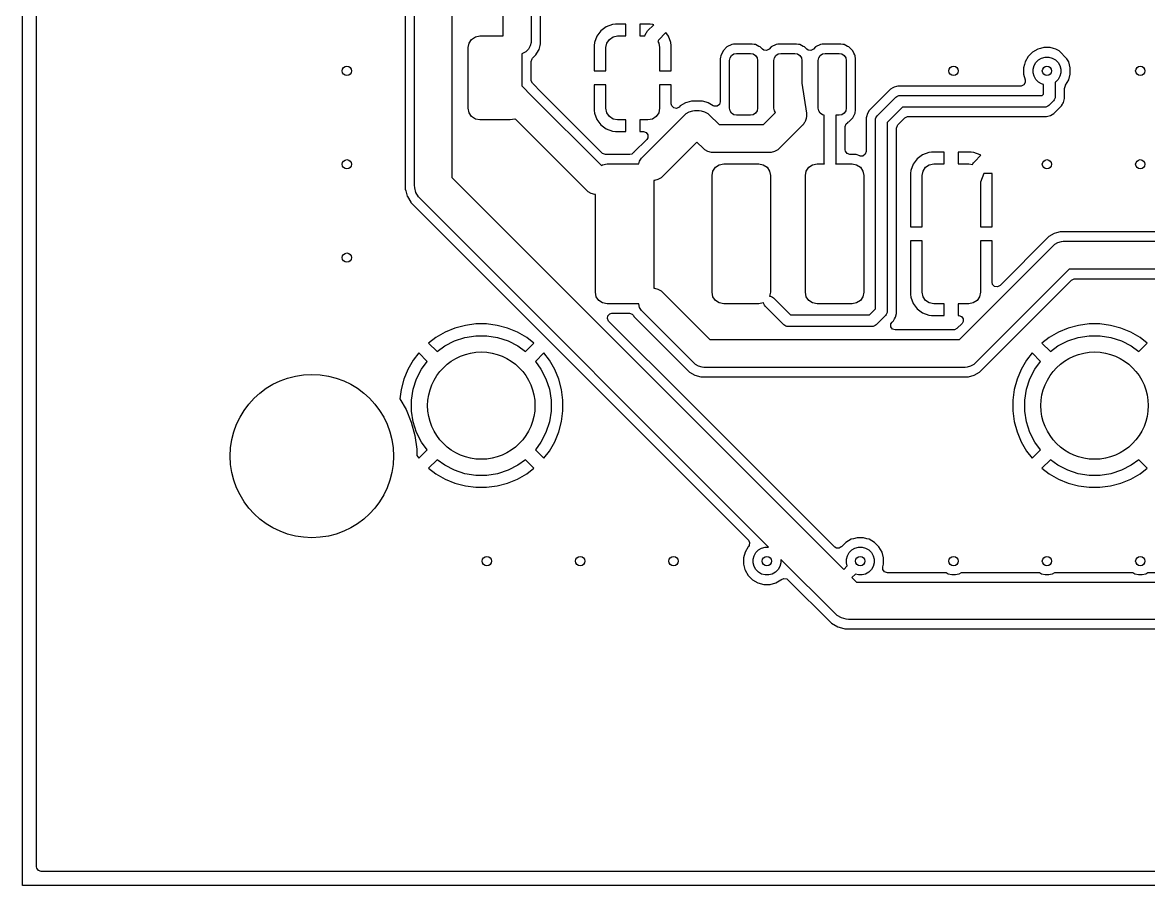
# Model space of a CAD drawing. Header units: millimetres. Extents: x 103.8 to 193.7, y -116.2 to -61.3.
# Drawn here: x 103.8 to 127.92, y -116.2 to -97.71 of the extents above; entities that cross this region are included whole.
import ezdxf

# ---------------------------------------------------------------- set-up
doc = ezdxf.new("R2010")
doc.units = ezdxf.units.MM
doc.layers.add('Edge.Cuts', color=254, linetype='CONTINUOUS', true_color=0xd0d2cd)
doc.layers.add('F.Cu', color=13, linetype='CONTINUOUS', true_color=0xc83434)

msp = doc.modelspace()

# ---------------------------------------------------------------- linework, layer by layer
at = {"layer": 'Edge.Cuts', "linetype": 'CONTINUOUS'}
for p, q in [((103.8, -116.2), (103.8, -61.3)), ((193.7, -116.2), (103.8, -116.2))]:
    msp.add_line(p, q, dxfattribs=at)
at = {"layer": 'Edge.Cuts'}
for centre in [(113.629999, -105.92), (126.769999, -105.92)]:
    msp.add_circle(centre, 1.15, dxfattribs=at)
at = {"layer": 'F.Cu', "linetype": 'CONTINUOUS'}
for p, q in [((104.1005, -105.805297), (104.1005, -94.345724)), ((112.2, -101.2), (112.2, -96.199999)), ((111.9995, -96.287043), (111.9995, -101.114863)), ((113, -96.365685), (113, -101.034314)), ((114.1, -98), (114.1, -97)), ((114.7, -97.088111), (114.7, -98.1)), ((114.9005, -98.165892), (114.9005, -97.3245)), ((116.192806, -97.892815), (116.106646, -98.007909)), ((116.192814, -97.892807), (116.192806, -97.892815)), ((116.307908, -97.806647), (116.192814, -97.892807)), ((116.30791, -97.806646), (116.307908, -97.806647)), ((116.442617, -97.756403), (116.30791, -97.806646)), ((116.442628, -97.756401), (116.442617, -97.756403)), ((116.502175, -97.75), (116.442628, -97.756401)), ((116.724998, -97.75), (116.502175, -97.75)), ((116.724999, -97.750001), (116.724998, -97.75)), ((116.724999, -98), (116.724999, -97.750001)), ((117.025, -97.75), (117.024999, -97.750001)), ((117.024999, -97.750001), (117.024999, -98)), ((117.247823, -97.75), (117.025, -97.75)), ((117.134117, -98), (117.164363, -97.935949)), ((117.164363, -97.935949), (117.173871, -97.920063)), ((117.173871, -97.920063), (117.175279, -97.916665)), ((117.175279, -97.916665), (117.177593, -97.913844)), ((117.177593, -97.913844), (117.179465, -97.910718)), ((117.179465, -97.910718), (117.182186, -97.908248)), ((117.182186, -97.908248), (117.193934, -97.893934)), ((117.193934, -97.893934), (117.324922, -97.762945)), ((117.307369, -97.756401), (117.247823, -97.75)), ((117.30738, -97.756403), (117.307369, -97.756401)), ((117.324922, -97.762945), (117.30738, -97.756403)), ((117.583788, -97.928343), (117.424502, -98.087629)), ((117.643351, -98.007909), (117.583788, -97.928343)), ((113.349999, -98.25), (113.369029, -98.154329)), ((113.369029, -98.154329), (113.423222, -98.073223)), ((113.423222, -98.073223), (113.504328, -98.01903)), ((113.504328, -98.01903), (113.599999, -98)), ((113.599999, -98), (114.1, -98)), ((114.697433, -98.139158), (114.677164, -98.214805)), ((114.7, -98.1), (114.697433, -98.139158)), ((114.890778, -98.202175), (114.9005, -98.165892)), ((116.0564, -98.142629), (116.049999, -98.202175)), ((116.056402, -98.142618), (116.0564, -98.142629)), ((116.106645, -98.007911), (116.056402, -98.142618)), ((116.106646, -98.007909), (116.106645, -98.007911)), ((116.299999, -98.25), (116.319029, -98.154329)), ((116.319029, -98.154329), (116.373222, -98.073223)), ((116.373222, -98.073223), (116.454328, -98.01903)), ((116.454328, -98.01903), (116.549999, -98)), ((116.549999, -98), (116.724999, -98)), ((117.024999, -98), (117.134117, -98)), ((117.424502, -98.087629), (117.408725, -98.121039)), ((117.408725, -98.121039), (117.430969, -98.154329)), ((117.430969, -98.154329), (117.449999, -98.25)), ((117.643352, -98.007911), (117.643351, -98.007909)), ((117.693595, -98.142618), (117.643352, -98.007911)), ((117.693597, -98.142629), (117.693595, -98.142618)), ((117.699999, -98.202175), (117.693597, -98.142629)), ((118.998603, -98.184427), (118.893517, -98.235801)), ((119.032672, -98.179463), (118.998603, -98.184427)), ((119.066739, -98.1745), (119.032672, -98.179463)), ((119.433259, -98.1745), (119.066739, -98.1745)), ((119.474138, -98.180456), (119.433259, -98.1745)), ((119.501394, -98.184427), (119.474138, -98.180456)), ((119.579567, -98.222644), (119.501394, -98.184427)), ((119.948603, -98.184427), (119.843517, -98.235801)), ((119.982672, -98.179463), (119.948603, -98.184427)), ((120.016739, -98.1745), (119.982672, -98.179463)), ((120.383259, -98.1745), (120.016739, -98.1745)), ((120.424138, -98.180456), (120.383259, -98.1745)), ((120.451394, -98.184427), (120.424138, -98.180456)), ((120.529567, -98.222644), (120.451394, -98.184427)), ((120.898603, -98.184427), (120.793517, -98.235801)), ((120.932672, -98.179463), (120.898603, -98.184427)), ((120.966739, -98.1745), (120.932672, -98.179463)), ((121.333259, -98.1745), (120.966739, -98.1745)), ((121.374138, -98.180456), (121.333259, -98.1745)), ((121.401394, -98.184427), (121.374138, -98.180456)), ((121.479567, -98.222644), (121.401394, -98.184427)), ((113.349999, -99.55), (113.349999, -98.25)), ((114.514805, -98.377164), (114.499999, -98.381131)), ((114.499999, -98.381131), (114.499999, -99.066414)), ((114.582628, -98.338006), (114.514805, -98.377164)), ((114.638006, -98.282628), (114.582628, -98.338006)), ((114.677164, -98.214805), (114.638006, -98.282628)), ((114.729489, -98.478324), (114.8005, -98.407314)), ((114.8005, -98.407314), (114.822042, -98.370003)), ((114.822042, -98.370003), (114.86639, -98.29319)), ((114.86639, -98.293188), (114.866392, -98.293186)), ((114.86639, -98.29319), (114.86639, -98.293188)), ((114.866392, -98.293186), (114.890778, -98.202175)), ((116.049999, -98.202175), (116.049999, -98.749999)), ((116.299999, -98.75), (116.299999, -98.25)), ((117.449999, -98.25), (117.449999, -98.75)), ((117.699999, -98.749999), (117.699999, -98.202175)), ((118.759426, -98.423604), (118.754462, -98.457673)), ((118.8108, -98.318518), (118.759426, -98.423604)), ((118.893517, -98.235801), (118.8108, -98.318518)), ((118.961417, -98.467597), (118.993933, -98.418934)), ((118.993933, -98.418934), (119.042596, -98.386418)), ((119.042596, -98.386418), (119.099999, -98.375)), ((119.099999, -98.375), (119.399999, -98.375)), ((119.399999, -98.375), (119.457402, -98.386418)), ((119.457402, -98.386418), (119.506065, -98.418934)), ((119.506065, -98.418934), (119.538581, -98.467597)), ((119.606482, -98.235802), (119.579567, -98.222644)), ((119.654998, -98.284318), (119.606482, -98.235802)), ((119.680054, -98.302522), (119.654998, -98.284318)), ((119.740486, -98.312093), (119.680054, -98.302522)), ((119.795, -98.284317), (119.740486, -98.312093)), ((119.843516, -98.235802), (119.795, -98.284317)), ((119.843517, -98.235801), (119.843516, -98.235801)), ((119.843516, -98.235801), (119.843516, -98.235802)), ((119.911417, -98.467597), (119.943933, -98.418934)), ((119.943933, -98.418934), (119.992596, -98.386418)), ((119.992596, -98.386418), (120.049999, -98.375)), ((120.049999, -98.375), (120.349999, -98.375)), ((120.349999, -98.375), (120.407402, -98.386418)), ((120.407402, -98.386418), (120.456065, -98.418934)), ((120.456065, -98.418934), (120.488581, -98.467597)), ((120.556482, -98.235802), (120.529567, -98.222644)), ((120.604998, -98.284318), (120.556482, -98.235802)), ((120.630054, -98.302522), (120.604998, -98.284318)), ((120.690486, -98.312093), (120.630054, -98.302522)), ((120.745, -98.284317), (120.690486, -98.312093)), ((120.793516, -98.235802), (120.745, -98.284317)), ((120.793517, -98.235801), (120.793516, -98.235801)), ((120.793516, -98.235801), (120.793516, -98.235802)), ((120.861417, -98.467597), (120.893933, -98.418934)), ((120.893933, -98.418934), (120.942596, -98.386418)), ((120.942596, -98.386418), (120.999999, -98.375)), ((120.999999, -98.375), (121.299999, -98.375)), ((121.299999, -98.375), (121.357402, -98.386418)), ((121.357402, -98.386418), (121.406065, -98.418934)), ((121.406065, -98.418934), (121.438581, -98.467597)), ((121.506482, -98.235802), (121.479567, -98.222644)), ((121.589197, -98.318517), (121.506482, -98.235802)), ((121.612601, -98.366392), (121.589197, -98.318517)), ((121.632604, -98.407309), (121.612601, -98.366392)), ((121.640572, -98.423607), (121.632604, -98.407309)), ((121.650499, -98.49174), (121.640572, -98.423607)), ((125.44269, -98.349496), (125.349496, -98.44269)), ((125.556809, -98.283609), (125.44269, -98.349496)), ((125.61284, -98.268596), (125.556809, -98.283609)), ((125.684108, -98.2495), (125.61284, -98.268596)), ((125.815892, -98.2495), (125.684108, -98.2495)), ((125.88716, -98.268596), (125.815892, -98.2495)), ((125.943191, -98.283609), (125.88716, -98.268596)), ((126.010118, -98.32225), (125.943189, -98.283609)), ((125.943189, -98.283609), (125.943191, -98.283609)), ((126.177748, -98.48988), (126.010118, -98.32225)), ((114.700499, -98.548322), (114.719406, -98.490131)), ((114.700499, -98.946071), (114.700499, -98.548322)), ((114.719406, -98.490131), (114.729489, -98.478324)), ((118.749734, -98.490131), (118.749499, -98.491743)), ((118.749499, -98.491743), (118.749499, -99.410117)), ((118.754462, -98.457673), (118.749734, -98.490131)), ((118.949999, -98.525), (118.961417, -98.467597)), ((118.949999, -99.55), (118.949999, -98.525)), ((119.538581, -98.467597), (119.549999, -98.525)), ((119.549999, -98.525), (119.549999, -99.55)), ((119.899999, -98.525), (119.911417, -98.467597)), ((119.899999, -99.55), (119.899999, -98.525)), ((120.488581, -98.467597), (120.499999, -98.525)), ((120.499999, -98.525), (120.499999, -99.014983)), ((120.849999, -98.525), (120.861417, -98.467597)), ((120.849999, -99.55), (120.849999, -98.525)), ((121.438581, -98.467597), (121.449999, -98.525)), ((121.449999, -98.525), (121.449999, -99.55)), ((121.650499, -99.58326), (121.650499, -98.49174)), ((125.269821, -98.608268), (125.2495, -98.684108)), ((125.283609, -98.556809), (125.269821, -98.608268)), ((125.349496, -98.44269), (125.283609, -98.556809)), ((125.452567, -98.710842), (125.472836, -98.635195)), ((125.472836, -98.635195), (125.511994, -98.567372)), ((125.511994, -98.567372), (125.567372, -98.511994)), ((125.567372, -98.511994), (125.635195, -98.472836)), ((125.635195, -98.472836), (125.710842, -98.452567)), ((125.710842, -98.452567), (125.789158, -98.452567)), ((125.789158, -98.452567), (125.864805, -98.472836)), ((125.864805, -98.472836), (125.932628, -98.511994)), ((125.932628, -98.511994), (125.988006, -98.567372)), ((125.988006, -98.567372), (126.027164, -98.635195)), ((126.027164, -98.635195), (126.047433, -98.710842)), ((126.21639, -98.556809), (126.177748, -98.48988)), ((126.21639, -98.556811), (126.21639, -98.556809)), ((126.216392, -98.556814), (126.21639, -98.556811)), ((126.25, -98.682241), (126.216392, -98.556814)), ((116.049999, -98.749999), (116.05, -98.75)), ((116.05, -98.75), (116.299999, -98.75)), ((117.449999, -98.75), (117.699998, -98.75)), ((117.699998, -98.75), (117.699999, -98.749999)), ((125.2495, -98.684108), (125.2495, -98.815892)), ((125.2495, -98.815892), (125.283608, -98.943186)), ((125.452567, -98.789158), (125.452567, -98.710842)), ((125.472836, -98.864805), (125.452567, -98.789158)), ((125.511994, -98.932628), (125.472836, -98.864805)), ((126.027164, -98.864805), (125.988006, -98.932628)), ((126.047433, -98.789158), (126.027164, -98.864805)), ((126.047433, -98.710842), (126.047433, -98.789158)), ((126.216392, -98.943186), (126.25, -98.817758)), ((126.25, -98.817758), (126.25, -98.682241)), ((114.499999, -99.066414), (114.714387, -99.290123)), ((114.701411, -98.959474), (114.700499, -98.946071)), ((114.728022, -99.014569), (114.701411, -98.959474)), ((114.788322, -99.077491), (114.728022, -99.014569)), ((114.856941, -99.149094), (114.788322, -99.077491)), ((114.858414, -99.1506), (114.856941, -99.149094)), ((115.305638, -99.597824), (114.858414, -99.1506)), ((116.05, -99.05), (116.049999, -99.050001)), ((116.049999, -99.050001), (116.049999, -99.597824)), ((116.299999, -99.05), (116.05, -99.05)), ((116.299999, -99.55), (116.299999, -99.05)), ((117.699998, -99.05), (117.449999, -99.05)), ((117.449999, -99.05), (117.449999, -99.55)), ((117.699999, -99.050001), (117.699998, -99.05)), ((117.699999, -99.453179), (117.699999, -99.050001)), ((120.499999, -99.014983), (120.59664, -99.655224)), ((122.400139, -99.139534), (121.939531, -99.600142)), ((122.447265, -99.112326), (122.400139, -99.139534)), ((122.47436, -99.096682), (122.447264, -99.112325)), ((122.447264, -99.112325), (122.447265, -99.112326)), ((122.527985, -99.082314), (122.47436, -99.096682)), ((122.557147, -99.0745), (122.527985, -99.082314)), ((125.189836, -99.0745), (122.557147, -99.0745)), ((125.197561, -99.074198), (125.189836, -99.0745)), ((125.254099, -99.050808), (125.197561, -99.074198)), ((125.286091, -98.998652), (125.254099, -99.050808)), ((125.285288, -98.949454), (125.282302, -98.950253)), ((125.282302, -98.950253), (125.286091, -98.998652)), ((125.283608, -98.943186), (125.283608, -98.943187)), ((125.283608, -98.943187), (125.285288, -98.949454)), ((125.567372, -98.988006), (125.511994, -98.932628)), ((125.635195, -99.027164), (125.567372, -98.988006)), ((125.675, -99.037829), (125.635195, -99.027164)), ((125.675, -99.248223), (125.675, -99.037829)), ((125.932628, -98.988006), (125.925, -98.99241)), ((125.925, -98.99241), (125.925, -99.3)), ((125.988006, -98.932628), (125.932628, -98.988006)), ((126.1255, -99.123321), (126.144407, -99.06513)), ((126.1255, -99.342853), (126.1255, -99.123321)), ((126.144407, -99.06513), (126.146633, -99.062523)), ((126.146551, -99.06246), (126.150496, -99.057317)), ((126.146633, -99.062523), (126.146551, -99.06246)), ((126.150496, -99.057317), (126.1505, -99.057314)), ((126.1505, -99.057314), (126.150503, -99.057309)), ((126.150503, -99.057309), (126.21639, -98.94319)), ((126.21639, -98.943188), (126.216392, -98.943186)), ((126.21639, -98.94319), (126.21639, -98.943188)), ((114.714387, -99.290123), (116.201732, -100.777468)), ((122.111612, -99.711612), (122.511611, -99.311612)), ((122.511611, -99.311612), (122.530553, -99.296067)), ((122.530553, -99.296067), (122.530554, -99.296066)), ((122.530554, -99.296066), (122.562101, -99.282999)), ((122.562101, -99.282999), (122.575613, -99.277402)), ((122.575613, -99.277402), (122.575614, -99.277402)), ((122.575614, -99.277402), (122.6, -99.275)), ((122.6, -99.275), (125.648224, -99.275)), ((125.648224, -99.275), (125.675, -99.248223)), ((125.888388, -99.388389), (125.788388, -99.488388)), ((125.903933, -99.369447), (125.888388, -99.388389)), ((125.903934, -99.369446), (125.903933, -99.369447)), ((125.914949, -99.342853), (125.903934, -99.369446)), ((125.922598, -99.324387), (125.914949, -99.342853)), ((125.925, -99.3), (125.922598, -99.324386)), ((125.922598, -99.324386), (125.922598, -99.324387)), ((126.103318, -99.425638), (126.1255, -99.342853)), ((113.369029, -99.645671), (113.349999, -99.55)), ((116.218318, -100.510504), (115.305638, -99.597824)), ((116.049999, -99.597824), (116.049998, -99.597824)), ((116.049998, -99.597824), (116.0564, -99.65737)), ((116.319029, -99.645671), (116.299999, -99.55)), ((117.449999, -99.55), (117.430969, -99.645671)), ((117.710789, -99.498122), (117.699999, -99.453179)), ((117.754052, -99.541388), (117.710789, -99.498122)), ((117.814484, -99.55096), (117.754052, -99.541388)), ((117.869001, -99.523184), (117.814484, -99.55096)), ((117.892684, -99.499501), (117.869001, -99.523184)), ((117.89269, -99.499496), (117.892684, -99.499501)), ((118.00681, -99.433609), (117.89269, -99.499496)), ((118.006814, -99.433607), (118.00681, -99.433609)), ((118.036554, -99.425638), (118.006814, -99.433607)), ((118.017372, -99.661994), (118.085195, -99.622836)), ((118.036555, -99.425639), (118.036554, -99.425638)), ((118.134107, -99.3995), (118.036555, -99.425639)), ((118.085195, -99.622836), (118.160842, -99.602567)), ((118.265892, -99.3995), (118.134107, -99.3995)), ((118.160842, -99.602567), (118.2, -99.6)), ((118.2, -99.6), (118.3, -99.6)), ((118.365892, -99.3995), (118.265892, -99.3995)), ((118.3, -99.6), (118.339158, -99.602567)), ((118.339158, -99.602567), (118.414805, -99.622836)), ((118.450754, -99.422238), (118.365892, -99.3995)), ((118.414805, -99.622836), (118.482628, -99.661994)), ((118.493187, -99.433608), (118.450754, -99.422238)), ((118.600999, -99.495854), (118.493187, -99.433608)), ((118.619906, -99.504272), (118.600999, -99.495854)), ((118.681092, -99.504272), (118.619906, -99.504272)), ((118.730592, -99.468308), (118.681092, -99.504272)), ((118.749499, -99.410117), (118.730592, -99.468308)), ((118.961417, -99.607403), (118.949999, -99.55)), ((118.993933, -99.656066), (118.961417, -99.607403)), ((119.538581, -99.607403), (119.506065, -99.656066)), ((119.549999, -99.55), (119.538581, -99.607403)), ((119.911417, -99.607403), (119.899999, -99.55)), ((119.934214, -99.641521), (119.911417, -99.607403)), ((120.861417, -99.607403), (120.849999, -99.55)), ((120.893933, -99.656066), (120.861417, -99.607403)), ((121.438581, -99.607403), (121.406065, -99.656066)), ((121.449999, -99.55), (121.438581, -99.607403)), ((121.640572, -99.651393), (121.650499, -99.58326)), ((121.939531, -99.600142), (121.896683, -99.674357)), ((122.651777, -99.525), (122.325, -99.851776)), ((125.7, -99.525), (122.651777, -99.525)), ((125.724386, -99.522598), (125.7, -99.525)), ((125.724387, -99.522598), (125.724386, -99.522598)), ((125.737584, -99.517131), (125.724387, -99.522598)), ((125.769446, -99.503934), (125.737584, -99.517131)), ((125.769451, -99.503928), (125.769446, -99.503934)), ((125.788388, -99.488388), (125.769451, -99.503928)), ((125.899862, -99.660465), (126.060465, -99.499862)), ((126.060465, -99.499862), (126.083745, -99.45954)), ((126.083745, -99.45954), (126.084188, -99.458774)), ((126.084188, -99.458774), (126.091175, -99.44667)), ((126.091175, -99.44667), (126.103318, -99.425638)), ((113.423222, -99.726777), (113.369029, -99.645671)), ((113.504328, -99.78097), (113.423222, -99.726777)), ((113.599999, -99.8), (113.504328, -99.78097)), ((114.249999, -99.8), (113.599999, -99.8)), ((114.34567, -99.78097), (114.249999, -99.8)), ((114.352285, -99.776549), (114.34567, -99.78097)), ((115.887868, -101.312132), (114.352285, -99.776549)), ((116.0564, -99.65737), (116.056402, -99.657381)), ((116.056402, -99.657381), (116.106645, -99.792088)), ((116.106645, -99.792088), (116.106646, -99.79209)), ((116.106646, -99.79209), (116.192806, -99.907184)), ((116.373222, -99.726777), (116.319029, -99.645671)), ((116.454328, -99.78097), (116.373222, -99.726777)), ((116.549999, -99.8), (116.454328, -99.78097)), ((116.724999, -99.8), (116.549999, -99.8)), ((116.724999, -100.049999), (116.724999, -99.8)), ((117.199999, -99.8), (117.024999, -99.8)), ((117.024999, -99.8), (117.024999, -100.049999)), ((117.087868, -100.587868), (117.987868, -99.687868)), ((117.29567, -99.78097), (117.199999, -99.8)), ((117.376776, -99.726777), (117.29567, -99.78097)), ((117.430969, -99.645671), (117.376776, -99.726777)), ((117.987868, -99.687868), (118.017372, -99.661994)), ((118.482628, -99.661994), (118.512132, -99.687868)), ((118.512132, -99.687868), (118.724264, -99.9)), ((119.042596, -99.688582), (118.993933, -99.656066)), ((119.099999, -99.7), (119.042596, -99.688582)), ((119.399999, -99.7), (119.099999, -99.7)), ((119.457402, -99.688582), (119.399999, -99.7)), ((119.506065, -99.656066), (119.457402, -99.688582)), ((119.675736, -99.9), (119.934214, -99.641521)), ((120.549249, -99.863153), (120.538006, -99.882628)), ((120.562598, -99.845059), (120.549249, -99.863153)), ((120.568745, -99.829386), (120.562598, -99.845059)), ((120.577164, -99.814805), (120.568745, -99.829386)), ((120.582983, -99.793087), (120.577164, -99.814805)), ((120.591195, -99.772151), (120.582983, -99.793087)), ((120.593076, -99.755416), (120.591195, -99.772151)), ((120.597433, -99.739158), (120.593076, -99.755416)), ((120.59664, -99.655224), (120.596968, -99.659107)), ((120.596968, -99.659107), (120.597433, -99.660842)), ((120.597433, -99.660842), (120.597433, -99.664603)), ((120.597433, -99.664603), (120.599946, -99.694326)), ((120.599946, -99.694326), (120.597433, -99.716674)), ((120.597433, -99.716674), (120.597433, -99.739158)), ((120.942596, -99.688582), (120.893933, -99.656066)), ((120.975457, -99.695118), (120.942596, -99.688582)), ((120.975, -99.7), (120.975461, -99.695311)), ((120.975, -100.7), (120.975, -99.7)), ((120.975461, -99.695311), (120.975457, -99.695118)), ((121.225356, -99.7), (121.225, -99.704716)), ((121.225, -99.704716), (121.225, -100.7)), ((121.299999, -99.7), (121.225356, -99.7)), ((121.357402, -99.688582), (121.299999, -99.7)), ((121.406065, -99.656066), (121.357402, -99.688582)), ((121.444407, -99.882395), (121.481021, -99.851645)), ((121.481021, -99.851645), (121.48325, -99.850555)), ((121.48325, -99.850555), (121.506482, -99.839198)), ((121.506482, -99.839198), (121.589197, -99.756483)), ((121.589197, -99.756483), (121.640572, -99.651393)), ((121.887225, -99.709655), (121.8745, -99.757147)), ((121.8745, -99.757147), (121.8745, -100.477989)), ((121.896682, -99.674359), (121.887224, -99.709654)), ((121.887224, -99.709654), (121.887225, -99.709655)), ((121.896683, -99.674357), (121.896682, -99.674359)), ((122.075, -99.8), (122.077402, -99.775614)), ((122.075, -103.848223), (122.075, -99.8)), ((122.077402, -99.775614), (122.077798, -99.774659)), ((122.077798, -99.774659), (122.086149, -99.754496)), ((122.086149, -99.754496), (122.096066, -99.730554)), ((122.096066, -99.730554), (122.096071, -99.730548)), ((122.096071, -99.730548), (122.111612, -99.711612)), ((122.325, -99.851776), (122.325, -103.9)), ((122.554496, -99.905831), (122.705831, -99.754496)), ((122.705831, -99.754496), (122.760348, -99.726719)), ((122.760348, -99.726719), (122.775835, -99.7255)), ((122.775835, -99.7255), (125.742851, -99.7255)), ((125.742851, -99.7255), (125.742853, -99.7255)), ((125.742853, -99.7255), (125.825639, -99.703318)), ((125.825639, -99.703318), (125.825641, -99.703316)), ((125.825641, -99.703316), (125.825643, -99.703316)), ((125.825643, -99.703316), (125.899857, -99.660468)), ((125.899857, -99.660467), (125.899862, -99.660465)), ((125.899857, -99.660468), (125.899857, -99.660467)), ((116.192806, -99.907184), (116.192814, -99.907192)), ((116.192814, -99.907192), (116.307908, -99.993352)), ((116.307908, -99.993352), (116.30791, -99.993353)), ((116.30791, -99.993353), (116.442617, -100.043596)), ((116.442617, -100.043596), (116.442628, -100.043598)), ((116.442628, -100.043598), (116.502175, -100.05)), ((116.502175, -100.05), (116.724998, -100.05)), ((116.724998, -100.05), (116.724999, -100.049999)), ((117.024999, -100.049999), (117.025, -100.05)), ((117.025, -100.05), (117.103178, -100.05)), ((117.103178, -100.05), (117.161369, -100.068907)), ((117.161369, -100.068907), (117.197333, -100.118407)), ((118.724264, -99.9), (119.675736, -99.9)), ((120.512132, -99.912132), (120.012132, -100.412132)), ((120.514699, -99.909203), (120.512132, -99.912132)), ((120.516106, -99.908082), (120.514699, -99.909203)), ((120.518342, -99.905049), (120.516106, -99.908082)), ((120.538006, -99.882628), (120.518342, -99.905049)), ((121.4255, -99.940586), (121.444407, -99.882395)), ((121.4255, -100.4405), (121.4255, -99.940586)), ((122.5255, -99.975835), (122.544407, -99.917644)), ((122.5255, -100.942175), (122.5255, -99.975835)), ((122.544407, -99.917644), (122.554496, -99.905831)), ((117.173182, -100.219003), (116.899497, -100.492688)), ((117.197333, -100.179593), (117.173182, -100.219003)), ((117.197333, -100.118407), (117.197333, -100.179593)), ((118.25, -100.274264), (117.512132, -101.012132)), ((118.387868, -100.412132), (118.25, -100.274264)), ((116.230131, -100.520593), (116.218318, -100.510504)), ((116.288322, -100.5395), (116.230131, -100.520593)), ((116.815315, -100.5395), (116.288322, -100.5395)), ((116.85559, -100.530937), (116.815315, -100.5395)), ((116.893822, -100.496505), (116.85559, -100.530937)), ((116.895551, -100.497832), (116.893822, -100.496505)), ((116.899497, -100.492688), (116.895551, -100.497832)), ((117.061994, -100.617372), (117.087868, -100.587868)), ((118.417372, -100.438006), (118.387868, -100.412132)), ((118.485195, -100.477164), (118.417372, -100.438006)), ((118.560842, -100.497433), (118.485195, -100.477164)), ((118.6, -100.5), (118.560842, -100.497433)), ((119.8, -100.5), (118.6, -100.5)), ((119.839158, -100.497433), (119.8, -100.5)), ((119.914805, -100.477164), (119.839158, -100.497433)), ((119.982628, -100.438006), (119.914805, -100.477164)), ((120.012132, -100.412132), (119.982628, -100.438006)), ((121.430345, -100.471093), (121.4255, -100.4405)), ((121.466309, -100.520593), (121.430345, -100.471093)), ((121.5245, -100.5395), (121.466309, -100.520593)), ((121.629265, -100.5395), (121.5245, -100.5395)), ((121.629273, -100.5395), (121.629265, -100.5395)), ((121.659693, -100.542353), (121.629273, -100.5395)), ((121.659702, -100.542355), (121.659693, -100.542353)), ((121.742802, -100.571433), (121.659702, -100.542355)), ((121.744907, -100.572144), (121.742802, -100.571433)), ((121.806093, -100.572144), (121.744907, -100.572144)), ((121.855593, -100.53618), (121.806093, -100.572144)), ((121.8745, -100.477989), (121.855593, -100.53618)), ((123.082908, -100.546647), (122.967814, -100.632807)), ((123.08291, -100.546646), (123.082908, -100.546647)), ((123.217617, -100.496403), (123.08291, -100.546646)), ((123.217628, -100.496401), (123.217617, -100.496403)), ((123.277175, -100.49), (123.217628, -100.496401)), ((123.549998, -100.49), (123.277175, -100.49)), ((123.549999, -100.490001), (123.549998, -100.49)), ((123.549999, -100.74), (123.549999, -100.490001)), ((123.85, -100.49), (123.849999, -100.490001)), ((123.849999, -100.490001), (123.849999, -100.74)), ((124.122823, -100.49), (123.85, -100.49)), ((124.182369, -100.496401), (124.122823, -100.49)), ((124.18238, -100.496403), (124.182369, -100.496401)), ((124.317087, -100.546646), (124.18238, -100.496403)), ((124.193934, -100.693934), (124.330889, -100.556978)), ((124.317089, -100.546647), (124.317087, -100.546646)), ((124.330889, -100.556978), (124.317089, -100.546647)), ((116.201732, -100.777468), (116.229328, -100.75903)), ((116.229328, -100.75903), (116.324999, -100.74)), ((116.324999, -100.74), (117.008151, -100.74)), ((117.008151, -100.74), (117.022836, -100.685195)), ((117.022836, -100.685195), (117.061994, -100.617372)), ((118.594029, -100.894329), (118.648222, -100.813223)), ((118.648222, -100.813223), (118.729328, -100.75903)), ((118.729328, -100.75903), (118.824999, -100.74)), ((118.824999, -100.74), (119.574999, -100.74)), ((119.574999, -100.74), (119.67067, -100.75903)), ((119.67067, -100.75903), (119.751776, -100.813223)), ((119.751776, -100.813223), (119.805969, -100.894329)), ((120.594029, -100.894329), (120.648222, -100.813223)), ((120.648222, -100.813223), (120.729328, -100.75903)), ((120.729328, -100.75903), (120.824999, -100.74)), ((120.824999, -100.74), (120.983869, -100.74)), ((120.977402, -100.724386), (120.975, -100.7)), ((120.983869, -100.74), (120.977402, -100.724386)), ((121.222598, -100.724386), (121.216131, -100.74)), ((121.216131, -100.74), (121.574999, -100.74)), ((121.225, -100.7), (121.222598, -100.724386)), ((121.574999, -100.74), (121.67067, -100.75903)), ((121.67067, -100.75903), (121.751776, -100.813223)), ((121.751776, -100.813223), (121.805969, -100.894329)), ((122.881645, -100.747911), (122.831402, -100.882618)), ((122.881646, -100.747909), (122.881645, -100.747911)), ((122.967806, -100.632815), (122.881646, -100.747909)), ((122.967814, -100.632807), (122.967806, -100.632815)), ((123.094029, -100.894329), (123.148222, -100.813223)), ((123.148222, -100.813223), (123.229328, -100.75903)), ((123.229328, -100.75903), (123.324999, -100.74)), ((123.324999, -100.74), (123.549999, -100.74)), ((123.849999, -100.74), (124.074999, -100.74)), ((124.074999, -100.74), (124.155802, -100.756072)), ((124.155802, -100.756072), (124.161538, -100.742308)), ((124.161538, -100.742308), (124.175161, -100.716947)), ((124.175161, -100.716947), (124.175279, -100.716665)), ((124.175279, -100.716665), (124.175379, -100.716542)), ((124.175379, -100.716542), (124.175454, -100.716404)), ((124.175454, -100.716404), (124.175668, -100.71619)), ((124.175668, -100.71619), (124.193934, -100.693934)), ((113, -101.034314), (121.394454, -109.428768)), ((117.414805, -101.077164), (117.339158, -101.097433)), ((117.482628, -101.038006), (117.414805, -101.077164)), ((117.512132, -101.012132), (117.482628, -101.038006)), ((118.574999, -100.99), (118.594029, -100.894329)), ((118.574999, -103.49), (118.574999, -100.99)), ((119.805969, -100.894329), (119.824999, -100.99)), ((119.824999, -100.99), (119.824999, -103.49)), ((120.574999, -100.99), (120.594029, -100.894329)), ((120.574999, -103.49), (120.574999, -100.99)), ((121.805969, -100.894329), (121.824999, -100.99)), ((121.824999, -100.99), (121.824999, -103.49)), ((122.5255, -103.537824), (122.5255, -100.942175)), ((122.8314, -100.882629), (122.824999, -100.942175)), ((122.824999, -100.942175), (122.824999, -102.089999)), ((122.831402, -100.882618), (122.8314, -100.882629)), ((123.074999, -100.99), (123.094029, -100.894329)), ((123.074999, -102.09), (123.074999, -100.99)), ((124.4, -100.95), (124.324999, -101.130001)), ((124.574999, -100.95), (124.4, -100.95)), ((124.574999, -102.089999), (124.574999, -100.95)), ((111.9995, -101.114863), (111.999499, -101.114881)), ((111.999499, -101.114881), (111.999499, -101.120943)), ((111.999499, -101.120943), (111.999499, -101.279057)), ((111.999499, -101.279057), (112.010723, -101.320943)), ((112.010723, -101.320943), (112.040423, -101.431784)), ((112.203422, -101.25221), (112.2, -101.2)), ((112.230448, -101.353074), (112.203422, -101.25221)), ((115.917372, -101.338006), (115.887868, -101.312132)), ((117.339158, -101.097433), (117.324999, -101.097433)), ((117.324999, -101.097433), (117.324999, -103.402567)), ((124.324999, -101.130001), (124.324999, -102.09)), ((112.040423, -101.431784), (112.040424, -101.431788)), ((112.040424, -101.431788), (112.04681, -101.442847)), ((112.04681, -101.442847), (112.046811, -101.442852)), ((112.046811, -101.442852), (112.046812, -101.442852)), ((112.046812, -101.442852), (112.117116, -101.564622)), ((112.117116, -101.564622), (112.11948, -101.568716)), ((112.282659, -101.443505), (112.230448, -101.353074)), ((112.317157, -101.482843), (112.282659, -101.443505)), ((119.786881, -108.952567), (112.317157, -101.482843)), ((115.985195, -101.377164), (115.917372, -101.338006)), ((116.060842, -101.397433), (115.985195, -101.377164)), ((116.074999, -101.397433), (116.060842, -101.397433)), ((116.074999, -103.49), (116.074999, -101.397433)), ((112.11948, -101.568716), (112.231284, -101.68052)), ((112.231284, -101.68052), (112.231286, -101.680521)), ((112.231286, -101.680521), (119.351471, -108.800706)), ((122.824999, -102.089999), (122.825, -102.09)), ((122.825, -102.09), (123.074999, -102.09)), ((124.324999, -102.09), (124.574998, -102.09)), ((124.574998, -102.09), (124.574999, -102.089999)), ((125.906809, -102.233609), (125.79269, -102.299496)), ((125.9562, -102.220374), (125.906809, -102.233609)), ((126.034107, -102.1995), (125.9562, -102.220374)), ((126.165892, -102.1995), (126.034107, -102.1995)), ((129.665892, -102.1995), (126.165892, -102.1995)), ((122.825, -102.39), (122.824999, -102.390001)), ((122.824999, -102.390001), (122.824999, -103.537824)), ((123.074999, -102.39), (122.825, -102.39)), ((123.074999, -103.49), (123.074999, -102.39)), ((123.875736, -104.5), (125.887868, -102.487868)), ((124.574998, -102.39), (124.324999, -102.39)), ((124.324999, -102.39), (124.324999, -103.49)), ((124.574999, -102.390001), (124.574998, -102.39)), ((124.574999, -103.278179), (124.574999, -102.390001)), ((125.792685, -102.299501), (124.744003, -103.348183)), ((125.79269, -102.299496), (125.792684, -102.2995)), ((125.792684, -102.2995), (125.792685, -102.299501)), ((125.887868, -102.487868), (125.917363, -102.462002)), ((125.917363, -102.462002), (125.917372, -102.461994)), ((125.917372, -102.461994), (125.985195, -102.422836)), ((125.985195, -102.422836), (126.060842, -102.402567)), ((126.060842, -102.402567), (126.1, -102.4)), ((126.1, -102.4), (129.6, -102.4)), ((126.224264, -103), (124.212132, -105.012132)), ((129.475736, -103), (126.224264, -103)), ((124.307314, -105.2005), (126.278318, -103.229496)), ((126.278318, -103.229496), (126.332835, -103.201719)), ((126.332835, -103.201719), (126.348322, -103.2005)), ((126.348322, -103.2005), (129.351678, -103.2005)), ((116.094029, -103.585671), (116.074999, -103.49)), ((117.324999, -103.402567), (117.339158, -103.402567)), ((117.339158, -103.402567), (117.414805, -103.422836)), ((117.414805, -103.422836), (117.482628, -103.461994)), ((117.482628, -103.461994), (117.512132, -103.487868)), ((117.512132, -103.487868), (118.524264, -104.5)), ((118.594029, -103.585671), (118.574999, -103.49)), ((119.824999, -103.49), (119.807614, -103.577402)), ((120.594029, -103.585671), (120.574999, -103.49)), ((121.824999, -103.49), (121.805969, -103.585671)), ((123.094029, -103.585671), (123.074999, -103.49)), ((124.324999, -103.49), (124.305969, -103.585671)), ((124.585789, -103.323124), (124.574999, -103.278179)), ((124.629054, -103.366389), (124.585789, -103.323124)), ((124.689486, -103.37596), (124.629054, -103.366389)), ((124.744003, -103.348183), (124.689486, -103.37596)), ((116.148222, -103.666777), (116.094029, -103.585671)), ((116.229328, -103.72097), (116.148222, -103.666777)), ((116.324999, -103.74), (116.229328, -103.72097)), ((118.648222, -103.666777), (118.594029, -103.585671)), ((118.729328, -103.72097), (118.648222, -103.666777)), ((118.824999, -103.74), (118.729328, -103.72097)), ((119.67067, -103.72097), (119.574999, -103.74)), ((119.677402, -103.716471), (119.67067, -103.72097)), ((119.677402, -103.724387), (119.677402, -103.716471)), ((119.696067, -103.769446), (119.677402, -103.724387)), ((119.807614, -103.577402), (119.824387, -103.577402)), ((119.824387, -103.577402), (119.869446, -103.596067)), ((119.869446, -103.596067), (119.888388, -103.611612)), ((119.888388, -103.611612), (120.251777, -103.975)), ((120.648222, -103.666777), (120.594029, -103.585671)), ((120.729328, -103.72097), (120.648222, -103.666777)), ((120.824999, -103.74), (120.729328, -103.72097)), ((121.67067, -103.72097), (121.574999, -103.74)), ((121.751776, -103.666777), (121.67067, -103.72097)), ((121.805969, -103.585671), (121.751776, -103.666777)), ((122.5255, -103.851067), (122.5255, -103.537824)), ((122.824999, -103.537824), (122.824998, -103.537824)), ((122.824998, -103.537824), (122.8314, -103.59737)), ((122.8314, -103.59737), (122.831402, -103.597381)), ((122.831402, -103.597381), (122.881645, -103.732088)), ((122.881645, -103.732088), (122.881646, -103.73209)), ((122.881646, -103.73209), (122.967806, -103.847184)), ((123.148222, -103.666777), (123.094029, -103.585671)), ((123.229328, -103.72097), (123.148222, -103.666777)), ((123.324999, -103.74), (123.229328, -103.72097)), ((124.17067, -103.72097), (124.074999, -103.74)), ((124.251776, -103.666777), (124.17067, -103.72097)), ((124.305969, -103.585671), (124.251776, -103.666777)), ((117.002793, -103.74), (116.324999, -103.74)), ((116.340533, -103.994555), (116.383798, -103.95129)), ((116.383798, -103.95129), (116.428743, -103.9405)), ((116.428743, -103.9405), (116.803767, -103.9405)), ((116.803767, -103.9405), (116.861958, -103.959407)), ((116.861958, -103.959407), (116.889501, -103.989996)), ((117.022836, -103.814805), (117.002793, -103.74)), ((117.061994, -103.882628), (117.022836, -103.814805)), ((117.087868, -103.912132), (117.061994, -103.882628)), ((118.187868, -105.012132), (117.087868, -103.912132)), ((119.574999, -103.74), (118.824999, -103.74)), ((119.711612, -103.788388), (119.696067, -103.769446)), ((120.111611, -104.188388), (119.711612, -103.788388)), ((120.251777, -103.975), (121.948224, -103.975)), ((121.574999, -103.74), (120.824999, -103.74)), ((121.948224, -103.975), (122.075, -103.848223)), ((122.303934, -103.969446), (122.288389, -103.988388)), ((122.322598, -103.924386), (122.303934, -103.969446)), ((122.325, -103.9), (122.322598, -103.924386)), ((122.503318, -104.025639), (122.525501, -103.942853)), ((122.525501, -103.851085), (122.5255, -103.851067)), ((122.525501, -103.857147), (122.525501, -103.851085)), ((122.525501, -103.942853), (122.525501, -103.857147)), ((122.967806, -103.847184), (122.967814, -103.847192)), ((122.967814, -103.847192), (123.082908, -103.933352)), ((123.082908, -103.933352), (123.08291, -103.933353)), ((123.08291, -103.933353), (123.217617, -103.983596)), ((123.549999, -103.74), (123.324999, -103.74)), ((123.549999, -103.989999), (123.549999, -103.74)), ((124.074999, -103.74), (123.849999, -103.74)), ((123.849999, -103.74), (123.849999, -103.989999)), ((113.28786, -104.199942), (113.06628, -104.259315)), ((113.287865, -104.199942), (113.28786, -104.199942)), ((113.515296, -104.17), (113.287865, -104.199942)), ((113.744701, -104.17), (113.515296, -104.17)), ((113.972135, -104.199942), (113.744701, -104.17)), ((114.193717, -104.259315), (113.972135, -104.199942)), ((116.330962, -104.054987), (116.340533, -103.994555)), ((116.358738, -104.109503), (116.330962, -104.054987)), ((118.054532, -105.805297), (116.358738, -104.109503)), ((116.889501, -103.989996), (116.8995, -104.007314)), ((116.8995, -104.007314), (117.9995, -105.107314)), ((120.130553, -104.203933), (120.111611, -104.188388)), ((120.130554, -104.203934), (120.130553, -104.203933)), ((120.156949, -104.214866), (120.130554, -104.203934)), ((120.175613, -104.222598), (120.156949, -104.214866)), ((122.037584, -104.217131), (122.024387, -104.222598)), ((122.069446, -104.203934), (122.037584, -104.217131)), ((122.069451, -104.203928), (122.069446, -104.203934)), ((122.088388, -104.188388), (122.069451, -104.203928)), ((122.288389, -103.988388), (122.088388, -104.188388)), ((122.405679, -104.169907), (122.429828, -104.130498)), ((122.405679, -104.231093), (122.405679, -104.169907)), ((122.429828, -104.130498), (122.460465, -104.099862)), ((122.460465, -104.099862), (122.485126, -104.057147)), ((122.485126, -104.057147), (122.503318, -104.025639)), ((123.217617, -103.983596), (123.217628, -103.983598)), ((123.217628, -103.983598), (123.277175, -103.99)), ((123.277175, -103.99), (123.549998, -103.99)), ((123.549998, -103.99), (123.549999, -103.989999)), ((123.933182, -104.159004), (123.821682, -104.270504)), ((123.849999, -103.989999), (123.85, -103.99)), ((123.85, -103.99), (123.863178, -103.99)), ((123.863178, -103.99), (123.921369, -104.008907)), ((123.921369, -104.008907), (123.957333, -104.058407)), ((123.957333, -104.119593), (123.933182, -104.159004)), ((123.957333, -104.058407), (123.957333, -104.119593)), ((126.42786, -104.199942), (126.20628, -104.259315)), ((126.427865, -104.199942), (126.42786, -104.199942)), ((126.655296, -104.17), (126.427865, -104.199942)), ((126.884701, -104.17), (126.655296, -104.17)), ((127.112135, -104.199942), (126.884701, -104.17)), ((127.333717, -104.259315), (127.112135, -104.199942)), ((112.85434, -104.347101), (112.655661, -104.461808)), ((113.066267, -104.259319), (112.85434, -104.347101)), ((113.06628, -104.259315), (113.066267, -104.259319)), ((113.279831, -104.461445), (113.51231, -104.424624)), ((113.51231, -104.424624), (113.747688, -104.424624)), ((113.747688, -104.424624), (113.980167, -104.461445)), ((114.19373, -104.259319), (114.193717, -104.259315)), ((114.405657, -104.347101), (114.19373, -104.259319)), ((114.604331, -104.461805), (114.405657, -104.347101)), ((120.175614, -104.222598), (120.175613, -104.222598)), ((120.2, -104.225), (120.175614, -104.222598)), ((122, -104.225), (120.2, -104.225)), ((122.024386, -104.222598), (122, -104.225)), ((122.024387, -104.222598), (122.024386, -104.222598)), ((122.441643, -104.280593), (122.405679, -104.231093)), ((122.499834, -104.2995), (122.441643, -104.280593)), ((123.751678, -104.2995), (122.499834, -104.2995)), ((123.767165, -104.298281), (123.751678, -104.2995)), ((123.821682, -104.270504), (123.767165, -104.298281)), ((125.99434, -104.347101), (125.795661, -104.461808)), ((126.206267, -104.259319), (125.99434, -104.347101)), ((126.20628, -104.259315), (126.206267, -104.259319)), ((126.419831, -104.461445), (126.65231, -104.424624)), ((126.65231, -104.424624), (126.887688, -104.424624)), ((126.887688, -104.424624), (127.120167, -104.461445)), ((127.33373, -104.259319), (127.333717, -104.259315)), ((127.545657, -104.347101), (127.33373, -104.259319)), ((127.744331, -104.461805), (127.545657, -104.347101)), ((112.655661, -104.461808), (112.501914, -104.579782)), ((112.501914, -104.579782), (112.682293, -104.760161)), ((112.682293, -104.760161), (112.846251, -104.64104)), ((112.846251, -104.64104), (113.055974, -104.534181)), ((113.055974, -104.534181), (113.279831, -104.461445)), ((113.980167, -104.461445), (114.204024, -104.534181)), ((114.204024, -104.534181), (114.413747, -104.64104)), ((114.413747, -104.64104), (114.577703, -104.760161)), ((114.577703, -104.760161), (114.758082, -104.579783)), ((114.758082, -104.579783), (114.604331, -104.461805)), ((118.524264, -104.5), (123.875736, -104.5)), ((125.795661, -104.461808), (125.641914, -104.579782)), ((125.641914, -104.579782), (125.822293, -104.760161)), ((125.822293, -104.760161), (125.986251, -104.64104)), ((125.986251, -104.64104), (126.195974, -104.534181)), ((126.195974, -104.534181), (126.419831, -104.461445)), ((127.120167, -104.461445), (127.344024, -104.534181)), ((127.344024, -104.534181), (127.553747, -104.64104)), ((127.553747, -104.64104), (127.717703, -104.760161)), ((127.717703, -104.760161), (127.898082, -104.579783)), ((127.898082, -104.579783), (127.744331, -104.461805)), ((112.289781, -104.791915), (112.171807, -104.945662)), ((112.47016, -104.972294), (112.289781, -104.791915)), ((114.970214, -104.791915), (114.789835, -104.972293)), ((115.088193, -104.945667), (114.970214, -104.791915)), ((125.429781, -104.791915), (125.311807, -104.945662)), ((125.61016, -104.972294), (125.429781, -104.791915)), ((112.0571, -105.144341), (111.969318, -105.356268)), ((112.171807, -104.945662), (112.0571, -105.144341)), ((112.24418, -105.345975), (112.351039, -105.136252)), ((112.351039, -105.136252), (112.47016, -104.972294)), ((114.789835, -104.972293), (114.908959, -105.136252)), ((114.908959, -105.136252), (115.015818, -105.345975)), ((115.202897, -105.144341), (115.088193, -104.945667)), ((115.290679, -105.356268), (115.202897, -105.144341)), ((117.9995, -105.107314), (117.999499, -105.107314)), ((117.999499, -105.107314), (118.092685, -105.200499)), ((118.217372, -105.038006), (118.187868, -105.012132)), ((118.285195, -105.077164), (118.217372, -105.038006)), ((118.360842, -105.097433), (118.285195, -105.077164)), ((118.4, -105.1), (118.360842, -105.097433)), ((124, -105.1), (118.4, -105.1)), ((124.039158, -105.097433), (124, -105.1)), ((124.114805, -105.077164), (124.039158, -105.097433)), ((124.182628, -105.038006), (124.114805, -105.077164)), ((124.212132, -105.012132), (124.182628, -105.038006)), ((125.1971, -105.144341), (125.109318, -105.356268)), ((125.311807, -104.945662), (125.1971, -105.144341)), ((125.38418, -105.345975), (125.491039, -105.136252)), ((125.491039, -105.136252), (125.61016, -104.972294)), ((111.969314, -105.356281), (111.909941, -105.577861)), ((111.969318, -105.356268), (111.969314, -105.356281)), ((112.171444, -105.569832), (112.24418, -105.345975)), ((115.015818, -105.345975), (115.088554, -105.569832)), ((115.290683, -105.356281), (115.290679, -105.356268)), ((115.350056, -105.577861), (115.290683, -105.356281)), ((118.092685, -105.200499), (118.09269, -105.200503)), ((118.09269, -105.200503), (118.20681, -105.26639)), ((118.20681, -105.26639), (118.206808, -105.26639)), ((118.206808, -105.26639), (118.206812, -105.266391)), ((118.206812, -105.266391), (118.206814, -105.266392)), ((118.206814, -105.266392), (118.334108, -105.3005)), ((118.334108, -105.3005), (118.33411, -105.3005)), ((118.33411, -105.3005), (124.06589, -105.3005)), ((124.06589, -105.3005), (124.065892, -105.3005)), ((124.065892, -105.3005), (124.193186, -105.266392)), ((124.193186, -105.266392), (124.193188, -105.26639)), ((124.193188, -105.26639), (124.19319, -105.26639)), ((124.19319, -105.26639), (124.307309, -105.200503)), ((124.307309, -105.200502), (124.307314, -105.2005)), ((124.307309, -105.200503), (124.307309, -105.200502)), ((125.109314, -105.356281), (125.049941, -105.577861)), ((125.109318, -105.356268), (125.109314, -105.356281)), ((125.311444, -105.569832), (125.38418, -105.345975)), ((111.909941, -105.577866), (111.884223, -105.773205)), ((111.909941, -105.577861), (111.909941, -105.577866)), ((112.134623, -105.802311), (112.171444, -105.569832)), ((115.088554, -105.569832), (115.125375, -105.802311)), ((115.350056, -105.577866), (115.350056, -105.577861)), ((115.379998, -105.805297), (115.350056, -105.577866)), ((125.049941, -105.577866), (125.019999, -105.805297)), ((125.049941, -105.577861), (125.049941, -105.577866)), ((125.274623, -105.802311), (125.311444, -105.569832)), ((104.1005, -115.8005), (104.1005, -105.805297)), ((111.884223, -105.773205), (112.017964, -106.00485)), ((112.134623, -106.037689), (112.134623, -105.802311)), ((115.125375, -105.802311), (115.125375, -106.037689)), ((115.379999, -105.8053), (115.379998, -105.805297)), ((115.379999, -106.0347), (115.379999, -105.8053)), ((120.918914, -108.669678), (118.054532, -105.805297)), ((125.019999, -105.805297), (125.019999, -106.034702)), ((125.274623, -106.037689), (125.274623, -105.802311)), ((112.017964, -106.00485), (112.130593, -106.276761)), ((112.171444, -106.270168), (112.134623, -106.037689)), ((115.125375, -106.037689), (115.088554, -106.270168)), ((115.350056, -106.262133), (115.379998, -106.034702)), ((115.379998, -106.034702), (115.379999, -106.0347)), ((125.019999, -106.034702), (125.049941, -106.262133)), ((125.311444, -106.270168), (125.274623, -106.037689)), ((112.130593, -106.276761), (112.206767, -106.561047)), ((112.24418, -106.494025), (112.171444, -106.270168)), ((115.088554, -106.270168), (115.015818, -106.494025)), ((115.290683, -106.483718), (115.350056, -106.262138)), ((115.350056, -106.262138), (115.350056, -106.262133)), ((125.049941, -106.262133), (125.049941, -106.262138)), ((125.049941, -106.262138), (125.109314, -106.483718)), ((125.38418, -106.494025), (125.311444, -106.270168)), ((112.206767, -106.561047), (112.245183, -106.852843)), ((112.351039, -106.703748), (112.24418, -106.494025)), ((115.015818, -106.494025), (114.908959, -106.703748)), ((115.202897, -106.695658), (115.290679, -106.483731)), ((115.290679, -106.483731), (115.290683, -106.483718)), ((125.109314, -106.483718), (125.109318, -106.483731)), ((125.109318, -106.483731), (125.1971, -106.695658)), ((125.491039, -106.703748), (125.38418, -106.494025)), ((112.245183, -106.852843), (112.245183, -106.98996)), ((112.289782, -107.048083), (112.47016, -106.867704)), ((112.47016, -106.867704), (112.351039, -106.703748)), ((114.908959, -106.703748), (114.789837, -106.867705)), ((114.789837, -106.867705), (114.970215, -107.048083)), ((115.088187, -106.894342), (115.202897, -106.695658)), ((125.1971, -106.695658), (125.311804, -106.894332)), ((125.429782, -107.048083), (125.61016, -106.867704)), ((125.61016, -106.867704), (125.491039, -106.703748)), ((112.245183, -106.98996), (112.289782, -107.048083)), ((112.682292, -107.079837), (112.501914, -107.260216)), ((112.846251, -107.19896), (112.682292, -107.079837)), ((114.577704, -107.079838), (114.413747, -107.19896)), ((114.758082, -107.260216), (114.577704, -107.079838)), ((114.970215, -107.048083), (115.088187, -106.894342)), ((125.311804, -106.894332), (125.429782, -107.048083)), ((125.822292, -107.079837), (125.641914, -107.260216)), ((125.986251, -107.19896), (125.822292, -107.079837)), ((127.717704, -107.079838), (127.553747, -107.19896)), ((127.898082, -107.260216), (127.717704, -107.079838)), ((112.501914, -107.260216), (112.655666, -107.378194)), ((113.055974, -107.305819), (112.846251, -107.19896)), ((113.279831, -107.378555), (113.055974, -107.305819)), ((114.204024, -107.305819), (113.980167, -107.378555)), ((114.413747, -107.19896), (114.204024, -107.305819)), ((114.604341, -107.378188), (114.758082, -107.260216)), ((125.641914, -107.260216), (125.795666, -107.378194)), ((126.195974, -107.305819), (125.986251, -107.19896)), ((126.419831, -107.378555), (126.195974, -107.305819)), ((127.344024, -107.305819), (127.120167, -107.378555)), ((127.553747, -107.19896), (127.344024, -107.305819)), ((127.744341, -107.378188), (127.898082, -107.260216)), ((112.655666, -107.378194), (112.85434, -107.492898)), ((112.85434, -107.492898), (113.066267, -107.58068)), ((113.066267, -107.58068), (113.06628, -107.580684)), ((113.06628, -107.580684), (113.287862, -107.640057)), ((113.51231, -107.415376), (113.279831, -107.378555)), ((113.747688, -107.415376), (113.51231, -107.415376)), ((113.980167, -107.378555), (113.747688, -107.415376)), ((113.972137, -107.640057), (114.193717, -107.580684)), ((114.193717, -107.580684), (114.19373, -107.58068)), ((114.19373, -107.58068), (114.405657, -107.492898)), ((114.405657, -107.492898), (114.604341, -107.378188)), ((125.795666, -107.378194), (125.99434, -107.492898)), ((125.99434, -107.492898), (126.206267, -107.58068)), ((126.206267, -107.58068), (126.20628, -107.580684)), ((126.20628, -107.580684), (126.427862, -107.640057)), ((126.65231, -107.415376), (126.419831, -107.378555)), ((126.887688, -107.415376), (126.65231, -107.415376)), ((127.120167, -107.378555), (126.887688, -107.415376)), ((127.112137, -107.640057), (127.333717, -107.580684)), ((127.333717, -107.580684), (127.33373, -107.58068)), ((127.33373, -107.58068), (127.545657, -107.492898)), ((127.545657, -107.492898), (127.744341, -107.378188)), ((113.287862, -107.640057), (113.515296, -107.669999)), ((113.515296, -107.669999), (113.515299, -107.67)), ((113.515299, -107.67), (113.744699, -107.67)), ((113.744699, -107.67), (113.744701, -107.669999)), ((113.744701, -107.669999), (113.972132, -107.640057)), ((113.972132, -107.640057), (113.972137, -107.640057)), ((126.427862, -107.640057), (126.655296, -107.669999)), ((126.655296, -107.669999), (126.655299, -107.67)), ((126.655299, -107.67), (126.884699, -107.67)), ((126.884699, -107.67), (126.884701, -107.669999)), ((126.884701, -107.669999), (127.112132, -107.640057)), ((127.112132, -107.640057), (127.112137, -107.640057)), ((119.351471, -108.800706), (119.379248, -108.855223)), ((121.201259, -108.952023), (120.918914, -108.669678)), ((121.556809, -108.783609), (121.44269, -108.849496)), ((121.6062, -108.770375), (121.556809, -108.783609)), ((121.684108, -108.7495), (121.6062, -108.770375)), ((121.815892, -108.7495), (121.684108, -108.7495)), ((121.893799, -108.770375), (121.815892, -108.7495)), ((121.943191, -108.783609), (121.893799, -108.770375)), ((122.057309, -108.849496), (121.943189, -108.783609)), ((121.943189, -108.783609), (121.943191, -108.783609)), ((119.3495, -108.942684), (119.283609, -109.056809)), ((119.351481, -108.940703), (119.3495, -108.942684)), ((119.369677, -108.915655), (119.351481, -108.940703)), ((119.379248, -108.855223), (119.369677, -108.915655)), ((119.511994, -109.067372), (119.567372, -109.011994)), ((119.567372, -109.011994), (119.635195, -108.972836)), ((119.635195, -108.972836), (119.710842, -108.952567)), ((119.710842, -108.952567), (119.786881, -108.952567)), ((121.238195, -108.975333), (121.201259, -108.952023)), ((121.299359, -108.976949), (121.238195, -108.975333)), ((121.343952, -108.946315), (121.299359, -108.976949)), ((121.344912, -108.947275), (121.343952, -108.946315)), ((121.349498, -108.942688), (121.344912, -108.947275)), ((121.3495, -108.942686), (121.349498, -108.942688)), ((121.442686, -108.8495), (121.3495, -108.942686)), ((121.442689, -108.849497), (121.442686, -108.849499)), ((121.442686, -108.849499), (121.442686, -108.8495)), ((121.44269, -108.849496), (121.442689, -108.849497)), ((121.511994, -109.067372), (121.567372, -109.011994)), ((121.567372, -109.011994), (121.635195, -108.972836)), ((121.635195, -108.972836), (121.710842, -108.952567)), ((121.710842, -108.952567), (121.789158, -108.952567)), ((121.789158, -108.952567), (121.864805, -108.972836)), ((121.864805, -108.972836), (121.932628, -109.011994)), ((121.932628, -109.011994), (121.988006, -109.067372)), ((122.057311, -108.849498), (122.057309, -108.849496)), ((122.057314, -108.8495), (122.057311, -108.849498)), ((122.1505, -108.942686), (122.057314, -108.8495)), ((122.150501, -108.942688), (122.1505, -108.942686)), ((122.150503, -108.94269), (122.150501, -108.942688)), ((122.21639, -109.056809), (122.150503, -108.94269)), ((119.283608, -109.056814), (119.2495, -109.184108)), ((119.2495, -109.184108), (119.2495, -109.315892)), ((119.283609, -109.056809), (119.283608, -109.056814)), ((119.452567, -109.210842), (119.472836, -109.135195)), ((119.452567, -109.289158), (119.452567, -109.210842)), ((119.472836, -109.135195), (119.511994, -109.067372)), ((121.217157, -110.382843), (120.047433, -109.213119)), ((120.047433, -109.213119), (120.047433, -109.289158)), ((121.452567, -109.210842), (121.472836, -109.135195)), ((121.452567, -109.289158), (121.452567, -109.210842)), ((121.472836, -109.135195), (121.511994, -109.067372)), ((121.988006, -109.067372), (122.027164, -109.135195)), ((122.027164, -109.135195), (122.047433, -109.210842)), ((122.047433, -109.210842), (122.047433, -109.289158)), ((122.21639, -109.056811), (122.21639, -109.056809)), ((122.216392, -109.056814), (122.21639, -109.056811)), ((122.2505, -109.184108), (122.216392, -109.056814)), ((122.2505, -109.315892), (122.2505, -109.184108)), ((119.2495, -109.315892), (119.279579, -109.428151)), ((119.279579, -109.428151), (119.283609, -109.44319)), ((119.283609, -109.44319), (119.349496, -109.557309)), ((119.472836, -109.364805), (119.452567, -109.289158)), ((119.511994, -109.432628), (119.472836, -109.364805)), ((119.567372, -109.488006), (119.511994, -109.432628)), ((119.635195, -109.527164), (119.567372, -109.488006)), ((119.932628, -109.488006), (119.864805, -109.527164)), ((119.988006, -109.432628), (119.932628, -109.488006)), ((120.027164, -109.364805), (119.988006, -109.432628)), ((120.047433, -109.289158), (120.027164, -109.364805)), ((121.394454, -109.428768), (121.469789, -109.353434)), ((121.469789, -109.353434), (121.452567, -109.289158)), ((121.932628, -109.488006), (121.864805, -109.527164)), ((121.988006, -109.432628), (121.932628, -109.488006)), ((122.027164, -109.364805), (121.988006, -109.432628)), ((122.047433, -109.289158), (122.027164, -109.364805)), ((122.234695, -109.374878), (122.235857, -109.370538)), ((122.236167, -109.431093), (122.234695, -109.374878)), ((122.235857, -109.370538), (122.2505, -109.315892)), ((122.272131, -109.480593), (122.236167, -109.431093)), ((122.330322, -109.4995), (122.272131, -109.480593)), ((123.58728, -109.4995), (122.330322, -109.4995)), ((123.635195, -109.527164), (123.58728, -109.4995)), ((123.91272, -109.4995), (123.864805, -109.527164)), ((125.58728, -109.4995), (123.91272, -109.4995)), ((125.635195, -109.527164), (125.58728, -109.4995)), ((125.91272, -109.4995), (125.864805, -109.527164)), ((127.58728, -109.4995), (125.91272, -109.4995)), ((127.635195, -109.527164), (127.58728, -109.4995)), ((127.91272, -109.4995), (127.864805, -109.527164)), ((129.58728, -109.4995), (127.91272, -109.4995)), ((119.349496, -109.557309), (119.349498, -109.557311)), ((119.349498, -109.557311), (119.3495, -109.557314)), ((119.3495, -109.557314), (119.442686, -109.6505)), ((119.442686, -109.6505), (119.442688, -109.650501)), ((119.442688, -109.650501), (119.44269, -109.650503)), ((119.44269, -109.650503), (119.55681, -109.71639)), ((119.55681, -109.71639), (119.556808, -109.71639)), ((119.556808, -109.71639), (119.556812, -109.716391)), ((119.556812, -109.716391), (119.556814, -109.716392)), ((119.556814, -109.716392), (119.684108, -109.7505)), ((119.710842, -109.547433), (119.635195, -109.527164)), ((119.684108, -109.7505), (119.68411, -109.7505)), ((119.68411, -109.7505), (119.81589, -109.7505)), ((119.789158, -109.547433), (119.710842, -109.547433)), ((119.864805, -109.527164), (119.789158, -109.547433)), ((119.81589, -109.7505), (119.815892, -109.7505)), ((119.815892, -109.7505), (119.943186, -109.716392)), ((119.943186, -109.716392), (119.943188, -109.71639)), ((119.943188, -109.71639), (119.94319, -109.71639)), ((119.94319, -109.71639), (120.051125, -109.654073)), ((120.051125, -109.654073), (120.057314, -109.6505)), ((120.057314, -109.6505), (120.059278, -109.648535)), ((120.059278, -109.648535), (120.061051, -109.647632)), ((120.061051, -109.647632), (120.06246, -109.646551)), ((120.06246, -109.646551), (120.06266, -109.646811)), ((120.06266, -109.646811), (120.113786, -109.620752)), ((120.113786, -109.620752), (120.17422, -109.630315)), ((120.17422, -109.630315), (120.199291, -109.648526)), ((120.199291, -109.648526), (121.131284, -110.58052)), ((121.646565, -109.53021), (121.571231, -109.605545)), ((121.571231, -109.605545), (121.665686, -109.7)), ((121.710842, -109.547433), (121.646565, -109.53021)), ((121.665686, -109.7), (134.5, -109.7)), ((121.789158, -109.547433), (121.710842, -109.547433)), ((121.864805, -109.527164), (121.789158, -109.547433)), ((123.710842, -109.547433), (123.635195, -109.527164)), ((123.789158, -109.547433), (123.710842, -109.547433)), ((123.864805, -109.527164), (123.789158, -109.547433)), ((125.710842, -109.547433), (125.635195, -109.527164)), ((125.789158, -109.547433), (125.710842, -109.547433)), ((125.864805, -109.527164), (125.789158, -109.547433)), ((127.710842, -109.547433), (127.635195, -109.527164)), ((127.789158, -109.547433), (127.710842, -109.547433)), ((127.864805, -109.527164), (127.789158, -109.547433)), ((121.256495, -110.417341), (121.217157, -110.382843)), ((121.346926, -110.469552), (121.256495, -110.417341)), ((121.44779, -110.496578), (121.346926, -110.469552)), ((121.131284, -110.58052), (121.268216, -110.659577)), ((121.268216, -110.659577), (121.268218, -110.659577)), ((121.268218, -110.659577), (121.268219, -110.659578)), ((121.268219, -110.659578), (121.344579, -110.680039)), ((121.344579, -110.680039), (121.42094, -110.7005)), ((121.42094, -110.7005), (121.420942, -110.700501)), ((121.420942, -110.700501), (121.420943, -110.700501)), ((121.420943, -110.700501), (121.585121, -110.700501)), ((121.5, -110.5), (121.44779, -110.496578)), ((135.3, -110.5), (121.5, -110.5)), ((121.585121, -110.700501), (121.585137, -110.7005)), ((121.585137, -110.7005), (135.220942, -110.7005)), ((104.105345, -115.831093), (104.1005, -115.8005)), ((104.141309, -115.880593), (104.105345, -115.831093)), ((104.1995, -115.8995), (104.141309, -115.880593)), ((193.3005, -115.8995), (104.1995, -115.8995))]:
    msp.add_line(p, q, dxfattribs=at)
at = {"layer": 'F.Cu'}
for centre, radius in [((110.75, -98.75), 0.1), ((110.75, -98.75), 0.1), ((123.75, -98.75), 0.1), ((123.75, -98.75), 0.1), ((125.75, -98.75), 0.1), ((125.75, -98.75), 0.1), ((127.75, -98.75), 0.1), ((127.75, -98.75), 0.1), ((110.75, -100.75), 0.1), ((110.75, -100.75), 0.1), ((125.75, -100.75), 0.1), ((125.75, -100.75), 0.1), ((127.75, -100.75), 0.1), ((127.75, -100.75), 0.1), ((110.75, -102.75), 0.1), ((110.75, -102.75), 0.1), ((113.629999, -105.92), 1.15), ((113.629999, -105.92), 1.15), ((126.769999, -105.92), 1.15), ((126.769999, -105.92), 1.15), ((110, -107), 1.75), ((110, -107), 1.75), ((113.75, -109.25), 0.1), ((113.75, -109.25), 0.1), ((115.75, -109.25), 0.1), ((115.75, -109.25), 0.1), ((117.75, -109.25), 0.1), ((117.75, -109.25), 0.1), ((119.75, -109.25), 0.1), ((119.75, -109.25), 0.1), ((121.75, -109.25), 0.1), ((121.75, -109.25), 0.1), ((123.75, -109.25), 0.1), ((123.75, -109.25), 0.1), ((125.75, -109.25), 0.1), ((125.75, -109.25), 0.1), ((127.75, -109.25), 0.1), ((127.75, -109.25), 0.1)]:
    msp.add_circle(centre, radius, dxfattribs=at)

doc.saveas('drawing.dxf')
